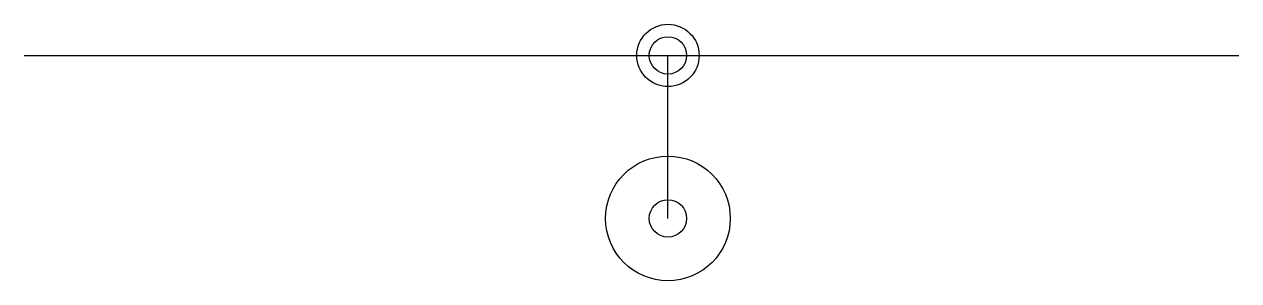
# Model space of a CAD drawing. Header units: metres. Extents: x 170.5 to 190, y 21.5 to 25.6.
import ezdxf

# ---------------------------------------------------------------- set-up
doc = ezdxf.new("R2010")
doc.units = ezdxf.units.M

msp = doc.modelspace()

# ---------------------------------------------------------------- linework, layer by layer
at = {"color": 7}
msp.add_line((170.516, 25.145, 160.124), (189.993, 25.145, 160.124), dxfattribs=at)
at = {"color": 3}
for p, q in [((180.839, 22.53, 166.634), (180.839, 25.145, 166.634)), ((180.839, 25.145, 166.634), (180.839, 25.145, 160.124))]:
    msp.add_line(p, q, dxfattribs=at)
at = {"color": 4}
for p, q in [((180.839, 22.53, 160.124), (180.839, 25.145, 160.124)), ((180.839, 22.53, 166.634), (180.839, 22.53, 160.124))]:
    msp.add_line(p, q, dxfattribs=at)
at = {"color": 1}
msp.add_circle((180.839, 25.145, 160.124), 0.5, dxfattribs=at)
at = {"color": 3}
msp.add_circle((180.839, 25.145, 166.634), 0.3, dxfattribs=at)
at = {"color": 2}
msp.add_circle((180.839, 22.53, 166.634), 1, dxfattribs=at)
at = {"color": 4}
msp.add_circle((180.839, 22.53, 160.124), 0.3, dxfattribs=at)

doc.saveas('drawing.dxf')
